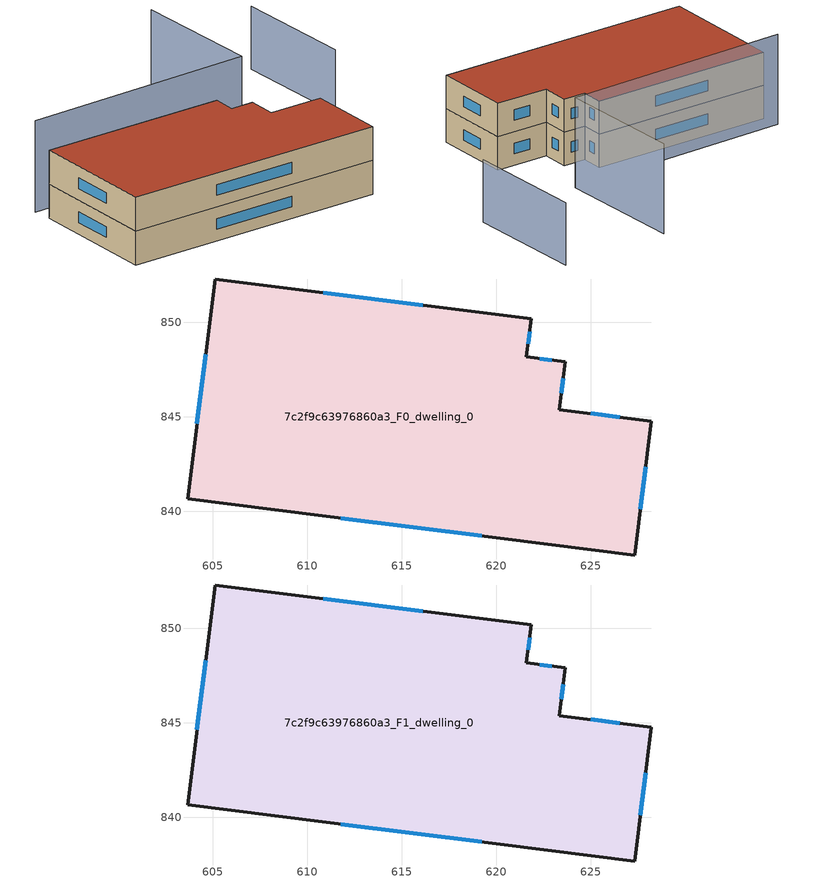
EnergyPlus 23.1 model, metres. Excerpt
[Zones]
7c2f9c63976860a3_F0_dwelling_0
 floor ground (EU_floor_Construction): 623.65,847.91 623.34,845.38 628.23,844.77 627.34,837.68 603.66,840.65 605.12,852.29 621.86,850.19 621.6,848.17 z0
 wall outside (EU_wall_Construction): 627.34,837.68 628.23,844.77 623.34,845.38 623.65,847.91 621.6,848.17 621.86,850.19 605.12,852.29 603.66,840.65 627.34,837.68 z0:3
 window (EU_Window_Construction): 627.64,840.11 627.92,842.34 / 611.77,839.63 619.23,838.69 / 604.62,848.3 604.16,844.63 / 616.13,850.91 610.85,851.57 / 621.69,848.86 621.77,849.5 / 622.95,848 622.31,848.08 / 623.45,846.25 623.55,847.05 / 626.55,844.98 625.01,845.17 z1.03:1.97
7c2f9c63976860a3_F1_dwelling_0
 floor to 7c2f9c63976860a3_F0_dwelling_0 (EU_floor_Construction): 623.65,847.91 623.34,845.38 628.23,844.77 627.34,837.68 603.66,840.65 605.12,852.29 621.86,850.19 621.6,848.17 z3
 wall outside (EU_wall_Construction): 627.34,837.68 628.23,844.77 623.34,845.38 623.65,847.91 621.6,848.17 621.86,850.19 605.12,852.29 603.66,840.65 627.34,837.68 z3:6
 window (EU_Window_Construction): 627.64,840.11 627.92,842.34 / 611.77,839.63 619.23,838.69 / 604.62,848.3 604.16,844.63 / 616.13,850.91 610.85,851.57 / 621.69,848.86 621.77,849.5 / 622.95,848 622.31,848.08 / 623.45,846.25 623.55,847.05 / 626.55,844.98 625.01,845.17 z4.03:4.97
 roof outside (EU_roof_Construction): 627.34,837.68 628.23,844.77 623.34,845.38 623.65,847.91 621.6,848.17 621.86,850.19 605.12,852.29 603.66,840.65 z6
shading: 636.47,851.64 637.61,862.68 z0:5.6; 627.34,863.6 626.16,851.8 / 626.16,851.8 605.11,853.92 z0:8.1
[Building]
EU S2 Campaign: North Axis=0; Terrain=City; Solar Distribution=FullExterior
[Site:Location]
Cape.Town.Intl.AP: Latitude=-33.965; Longitude=18.602; Time Zone=2; Elevation=46
[SizingPeriod:WeatherFileDays]
AnnualSizingPeriod: Begin Month=1; Begin Day of Month=1; End Month=12; End Day of Month=31; Day of Week for Start Day=Monday; Use Weather File Daylight Saving Period=No; Use Weather File Rain and Snow Indicators=No
[MATERIAL]
EU_InternalMass_Material: Roughness=MediumRough; Thickness=0.1; Conductivity=1; Density=1800; Specific Heat=900; Thermal Absorptance=0.9; Solar Absorptance=0.7; Visible Absorptance=0.7
[MATERIAL:NOMASS] Roughness=MediumRough; Thermal Absorptance=0.9; Solar Absorptance=0.7; Visible Absorptance=0.7
Name | Thermal Resistance
EU_wall_NoMass | 0.493876
EU_roof_NoMass | 0.449382
EU_floor_NoMass | 1.25
[WINDOWMATERIAL:SIMPLEGLAZINGSYSTEM]
EU_Window_SimpleGlazing: UFactor=4.4; Solar Heat Gain Coefficient=0.85; Visible Transmittance=0.85
[CONSTRUCTION]
EU_wall_Construction: EU_wall_NoMass
EU_roof_Construction: EU_roof_NoMass
EU_floor_Construction: EU_floor_NoMass
EU_Window_Construction: EU_Window_SimpleGlazing
EU_InternalMass_Construction: EU_InternalMass_Material
[ZONE] Type=1; Multiplier=1; Ceiling Height=autocalculate; Volume=759.612; Floor Area=autocalculate; Part of Total Floor Area=Yes
7c2f9c63976860a3_F0_dwelling_0; 7c2f9c63976860a3_F1_dwelling_0
[INTERNALMASS] Construction=EU_InternalMass_Construction; Surface Area=253.204
Name | Zone or ZoneList
7c2f9c63976860a3_F0_dwelling_0_EU_InternalMass | 7c2f9c63976860a3_F0_dwelling_0
7c2f9c63976860a3_F1_dwelling_0_EU_InternalMass | 7c2f9c63976860a3_F1_dwelling_0
[OTHEREQUIPMENT] Fuel Type=Electricity; Design Level Calculation Method=Watts/Area; Power per Zone Floor Area=1; Fraction Latent=0; Fraction Radiant=0; Fraction Lost=0; Carbon Dioxide Generation Rate=0; EndUse Subcategory=EU_Step8_InternalGains
Name | Zone or ZoneList or Space or SpaceList | Schedule
EU_Step8_InternalGain_7c2f9c63976860a3_F0_dwelling_0_f000 | 7c2f9c63976860a3_F0_dwelling_0 | EU_Step8_GainSchedule_7c2f9c63976860a3_F0_dwelling_0_f000
EU_Step8_InternalGain_7c2f9c63976860a3_F1_dwelling_0_f000 | 7c2f9c63976860a3_F1_dwelling_0 | EU_Step8_GainSchedule_7c2f9c63976860a3_F1_dwelling_0_f000
[ZONEVENTILATION:DESIGNFLOWRATE] Schedule=EU_AlwaysOn; Design Flow Rate Calculation Method=AirChanges/Hour; Air Changes per Hour=0.64; Ventilation Type=Natural; Fan Pressure Rise=0; Fan Total Efficiency=1; Constant Term Coefficient=1; Temperature Term Coefficient=0; Velocity Term Coefficient=0; Velocity Squared Term Coefficient=0; Minimum Indoor Temperature=-100; Maximum Indoor Temperature=100; Delta Temperature=-100; Minimum Outdoor Temperature=-100; Maximum Outdoor Temperature=100; Maximum Wind Speed=40
Name | Zone or ZoneList or Space or SpaceList
EU_ConstantAir_7c2f9c63976860a3_F0_dwelling_0 | 7c2f9c63976860a3_F0_dwelling_0
EU_ConstantAir_7c2f9c63976860a3_F1_dwelling_0 | 7c2f9c63976860a3_F1_dwelling_0
[HVACTEMPLATE:THERMOSTAT] Constant Heating Setpoint=20; Constant Cooling Setpoint=50
EU_HeatOnly_7c2f9c63976860a3_F0_dwelling_0; EU_HeatOnly_7c2f9c63976860a3_F1_dwelling_0
[HVACTEMPLATE:ZONE:IDEALLOADSAIRSYSTEM] System Availability Schedule=EU_AlwaysOn; Maximum Heating Supply Air Temperature=50; Minimum Cooling Supply Air Temperature=13; Maximum Heating Supply Air Humidity Ratio=0.0156; Minimum Cooling Supply Air Humidity Ratio=0.0077; Heating Limit=NoLimit; Cooling Limit=NoLimit; Heating Availability Schedule=EU_AlwaysOn; Cooling Availability Schedule=EU_CoolingOff; Dehumidification Control Type=ConstantSensibleHeatRatio; Cooling Sensible Heat Ratio=0.7; Dehumidification Setpoint=60; Humidification Control Type=None; Humidification Setpoint=30; Outdoor Air Method=None; Outdoor Air Flow Rate per Person=0.00944; Outdoor Air Flow Rate per Zone Floor Area=0; Outdoor Air Flow Rate per Zone=0; Demand Controlled Ventilation Type=None; Outdoor Air Economizer Type=NoEconomizer; Heat Recovery Type=None; Sensible Heat Recovery Effectiveness=0.7; Latent Heat Recovery Effectiveness=0.65
Name | Template Thermostat
7c2f9c63976860a3_F0_dwelling_0 | EU_HeatOnly_7c2f9c63976860a3_F0_dwelling_0
7c2f9c63976860a3_F1_dwelling_0 | EU_HeatOnly_7c2f9c63976860a3_F1_dwelling_0
[SIZING:ZONE] Zone Cooling Design Supply Air Temperature Input Method=SupplyAirTemperature; Zone Cooling Design Supply Air Temperature=13; Zone Heating Design Supply Air Temperature Input Method=SupplyAirTemperature; Zone Heating Design Supply Air Temperature=50; Zone Cooling Design Supply Air Humidity Ratio=0.008; Zone Heating Design Supply Air Humidity Ratio=0.008; Cooling Design Air Flow Method=DesignDay; Cooling Design Air Flow Rate=0; Cooling Minimum Air Flow per Zone Floor Area=0.000762; Cooling Minimum Air Flow=0; Cooling Minimum Air Flow Fraction=0.2; Heating Design Air Flow Method=DesignDay; Heating Design Air Flow Rate=0; Heating Maximum Air Flow per Zone Floor Area=0.002032; Heating Maximum Air Flow=0.141576; Heating Maximum Air Flow Fraction=0.3; Account for Dedicated Outdoor Air System=No; Dedicated Outdoor Air System Control Strategy=NeutralSupplyAir; Dedicated Outdoor Air Low Setpoint Temperature for Design=autosize; Dedicated Outdoor Air High Setpoint Temperature for Design=autosize; Zone Load Sizing Method=Sensible Load Only No Latent Load; Zone Latent Cooling Design Supply Air Humidity Ratio Input Method=HumidityRatioDifference; Zone Cooling Design Supply Air Humidity Ratio Difference=0.005; Zone Latent Heating Design Supply Air Humidity Ratio Input Method=HumidityRatioDifference; Zone Humidification Design Supply Air Humidity Ratio Difference=0.005
7c2f9c63976860a3_F0_dwelling_0; 7c2f9c63976860a3_F1_dwelling_0
[SCHEDULE:CONSTANT]
Name | Hourly Value
EU_AlwaysOn | 1
EU_CoolingOff | 0
[SCHEDULE:FILE] Column Number=1; Rows to Skip at Top=0; Number of Hours of Data=8760; Column Separator=Comma; Interpolate to Timestep=No; Minutes per Item=60; Adjust Schedule for Daylight Savings=Yes
Name | File
EU_Step8_GainSchedule_7c2f9c63976860a3_F0_dwelling_0_f000 | ../../schedules/7c2f9c63976860a3/7c2f9c63976860a3_F0_dwelling_0_f000_gain.csv
EU_Step8_GainSchedule_7c2f9c63976860a3_F1_dwelling_0_f000 | ../../schedules/7c2f9c63976860a3/7c2f9c63976860a3_F1_dwelling_0_f000_gain.csv
